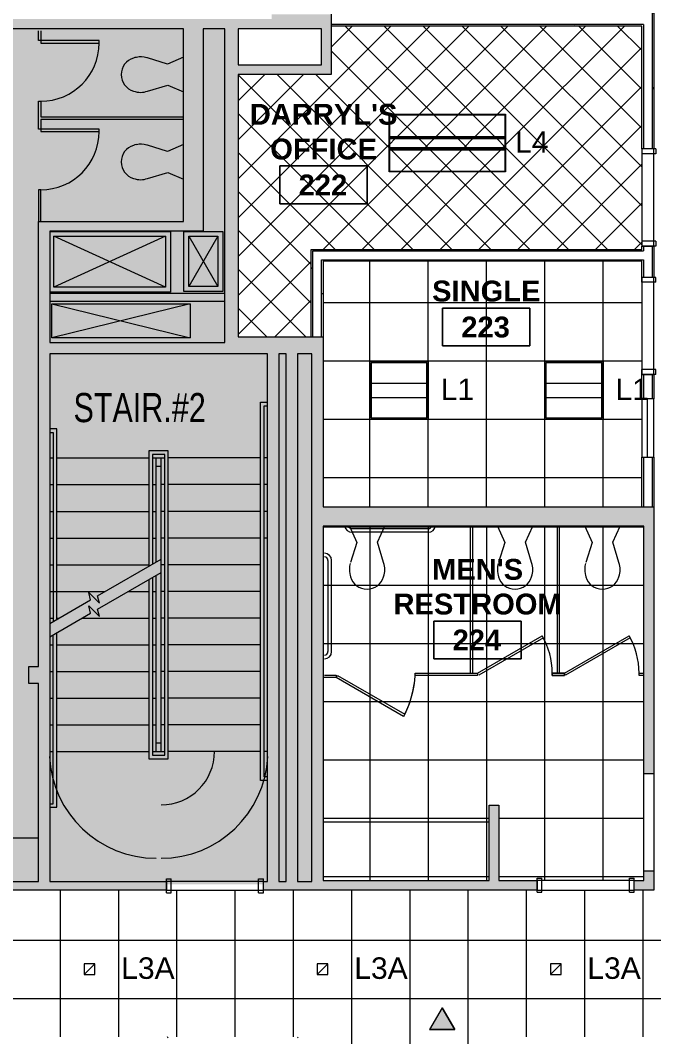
# Model space of a CAD drawing. Header units: inches. Extents: x 389 to 3083, y 11893 to 13691.
# Drawn here: x 2244.8 to 2505.7, y 12581 to 12999.6 of the extents above; entities that cross this region are included whole.
import ezdxf

# ---------------------------------------------------------------- set-up
doc = ezdxf.new("R2010")
doc.units = ezdxf.units.IN
doc.header["$MEASUREMENT"] = 0
for name, color, linetype, lineweight in [('X2$0$A-ANNO-NOTE', 131, 'Continuous', 9), ('X2$0$A-AREA-IDEN', 2, 'Continuous', 9), ('X2$0$A-CLNG-PATT', 13, 'Continuous', 13), ('X2$0$A-DETL', 90, 'Continuous', 13), ('X2$0$A-DETL-GENF', 92, 'Continuous', 9), ('X2$0$A-DOOR', 31, 'Continuous', 13), ('X2$0$A-DOOR-FRAM', 31, 'Continuous', 20), ('X2$0$A-GLAZ', 151, 'Continuous', 13), ('X2$0$A-Plmb', 7, 'Continuous', 9), ('X2$0$A-WALL', 113, 'Continuous', 13), ('X2$0$A-WALL-PATT', 111, 'Continuous', 13), ('X2$0$E-LITE-EQPM', 33, 'Continuous', 9), ('X2$0$E-LITE-EQPM-IDEN', 33, 'Continuous', 9), ('X2$0$I-WALL', 2, 'Continuous', 9), ('X2$0$Plaza America BA02$0$17', 7, 'Continuous', 9), ('X2$0$Plaza America BA02$0$51', 7, 'Continuous', 9), ('X2$0$Plaza America_Tower 1_2nd Floor -REVIT_dwg', 8, 'Continuous', 9)]:
    doc.layers.add(name, color=color, linetype=linetype, lineweight=lineweight)
doc.styles.add('X2$0$Arial', font='arial.ttf', dxfattribs={"width": 0.75, "height": 12})
doc.styles.add('X2$0$Arial_3', font='arial.ttf', dxfattribs={"height": 8.851796})
doc.styles.add('X2$0$Swis721 Lt BT_B', font='', dxfattribs={"height": 8.583975})
doc.styles.get('X2$0$Swis721 Lt BT_B').set_extended_font_data('Swis721 Lt BT', bold=True)
pattern_1 = [(0, (-24941.6016, 0), (30.72, 7.68), [1.267, -21.773, 1.267, -21.773, -122.88]), (0, (-24941.6016, 0), (30.72, 7.68), [-46.08, 1.267, -44.813, 1.267, -21.773, -53.76]), (0, (-24941.6016, 0), (30.72, 7.68), [-115.2, 1.267, -14.093, 1.267, -37.133]), (120, (-24930.0816, 3.84), (-22.0110751, 22.7643004), [1.267, -21.773, 1.267, -21.773, -122.88]), (120, (-24930.0816, 3.84), (-22.0110751, 22.7643004), [-46.08, 1.267, -44.813, 1.267, -21.773, -53.76]), (120, (-24930.0816, 3.84), (-22.0110751, 22.7643004), [-115.2, 1.267, -14.093, 1.267, -37.133]), (240, (-24926.2416, 19.2), (-8.7089249, -30.4443004), [1.267, -21.773, 1.267, -21.773, -122.88]), (240, (-24926.2416, 19.2), (-8.7089249, -30.4443004), [-46.08, 1.267, -44.813, 1.267, -21.773, -53.76]), (240, (-24926.2416, 19.2), (-8.7089249, -30.4443004), [-115.2, 1.267, -14.093, 1.267, -37.133])]

# ---------------------------------------------------------------- blocks, each defined once
blk = doc.blocks.new('X2$0$Plaza America_Tower 1_2nd Floor -REVIT_dwg_Plaza America BA02$0$TOILET-5252964-FIRST FLOOR')
at = {"layer": 'X2$0$A-Plmb', "flags": 128}
for points in [[(27253.72, 12984.46), (27247.12, 12981.53), (27238.89, 12984.1)], [(27238.89, 12970.45), (27247.27, 12972.95), (27253.72, 12970.09)]]:
    blk.add_lwpolyline(points, dxfattribs=at)
at = {"layer": 'X2$0$A-Plmb'}
for centre, major_axis, start_param, end_param in [((27235.06, 12977.27), (7.09, 0), 1.852726, 3.141606), ((27234.85, 12979.3), (5.1, 0), 1.683696, 1.923896), ((27236.11, 12975.64), (8.91, 0), 1.297521, 1.778359), ((27237.49, 12980.42), (3.94, 0), 1.208173, 1.305842), ((27235.06, 12977.27), (-7.09, 0), 6.283179, 7.572055), ((27236.02, 12978.42), (8.48, 0), 4.359369, 5.057163)]:
    blk.add_ellipse(centre, major_axis=major_axis, ratio=0.99924, start_param=start_param, end_param=end_param, dxfattribs=at)
blk = doc.blocks.new('X2$0$Plaza America_Tower 1_2nd Floor -REVIT_dwg_Plaza America BA02$0$TOILET-5252979-FIRST FLOOR')
at = {"layer": 'X2$0$A-Plmb', "flags": 128}
for points in [[(27253.72, 12948.49), (27247.12, 12945.56), (27238.89, 12948.13)], [(27238.89, 12934.48), (27247.27, 12936.98), (27253.72, 12934.12)]]:
    blk.add_lwpolyline(points, dxfattribs=at)
at = {"layer": 'X2$0$A-Plmb'}
for centre, major_axis, start_param, end_param in [((27234.85, 12943.33), (5.1, 0), 1.683696, 1.923896), ((27236.11, 12939.67), (8.91, 0), 1.297521, 1.778359), ((27237.49, 12944.45), (3.94, 0), 1.208173, 1.305842), ((27235.06, 12941.3), (7.09, 0), 1.852726, 3.141606), ((27235.06, 12941.3), (-7.09, 0), 6.283179, 7.572055), ((27236.02, 12942.45), (8.48, 0), 4.359369, 5.057163)]:
    blk.add_ellipse(centre, major_axis=major_axis, ratio=0.99924, start_param=start_param, end_param=end_param, dxfattribs=at)
blk = doc.blocks.new('X2$0$Plaza America_Tower 1_2nd Floor -REVIT_dwg-5250115-FIRST FLOOR')
at = {"layer": 'X2$0$A-Plmb'}
blk.add_line((27093.42, 12662.84), (27193.92, 12662.84), dxfattribs=at)
at = {"layer": 'X2$0$A-Plmb', "flags": 128}
for points in [[(27194.92, 12995.26), (27194.92, 12990.26), (27218.91, 12990.26), (27218.91, 12991.26), (27193.92, 12991.26), (27193.92, 12995.26)], [(27253.72, 12958.79), (27194.92, 12958.79), (27194.92, 12953.79), (27218.91, 12953.79), (27218.91, 12954.79), (27193.92, 12954.79), (27193.92, 12966.28), (27194.92, 12966.28), (27194.92, 12959.79), (27253.72, 12959.79)], [(27194.92, 12916.76), (27194.92, 12929.81), (27193.92, 12929.81), (27193.92, 12916.76)]]:
    blk.add_lwpolyline(points, dxfattribs=at)
at = {"layer": 'X2$0$A-Plmb'}
for centre in [(27194.92, 12990.26), (27194.92, 12953.79)]:
    blk.add_ellipse(centre, major_axis=(24, 0), ratio=0.99924, start_param=4.712389, end_param=6.283185, dxfattribs=at)
at = {"layer": 'X2$0$Plaza America BA02$0$17'}
for p, q in [((27198.54, 12912.65), (27248.29, 12912.65)), ((27246.29, 12889.67), (27200.3, 12910.65)), ((27255.86, 12910.65), (27267.86, 12889.94)), ((27199.42, 12882.79), (27256.41, 12868.8)), ((27198.54, 12819.34), (27199.92, 12819.34)), ((27201.42, 12819.34), (27239.41, 12819.34)), ((27239.41, 12822.34), (27239.41, 12774.74)), ((27240.91, 12819.34), (27245.91, 12819.34)), ((27242.41, 12776.47), (27242.41, 12819.34)), ((27244.41, 12698.44), (27244.41, 12819.34)), ((27285.41, 12819.34), (27247.41, 12819.34)), ((27288.29, 12819.34), (27286.91, 12819.34)), ((27244.41, 12815.84), (27242.41, 12815.84)), ((27198.54, 12808.35), (27199.92, 12808.35)), ((27201.42, 12808.35), (27239.41, 12808.35)), ((27240.91, 12808.35), (27242.41, 12808.35)), ((27245.91, 12808.35), (27244.41, 12808.35)), ((27285.41, 12808.35), (27247.41, 12808.35)), ((27288.29, 12808.35), (27286.91, 12808.35)), ((27198.54, 12797.36), (27199.92, 12797.36)), ((27201.42, 12797.36), (27239.41, 12797.36)), ((27240.91, 12797.36), (27242.41, 12797.36)), ((27245.91, 12797.36), (27244.41, 12797.36)), ((27285.41, 12797.36), (27247.41, 12797.36)), ((27288.29, 12797.36), (27286.91, 12797.36)), ((27198.54, 12786.37), (27199.92, 12786.37)), ((27201.42, 12786.37), (27239.41, 12786.37)), ((27240.91, 12786.37), (27242.41, 12786.37)), ((27245.91, 12786.37), (27244.41, 12786.37)), ((27285.41, 12786.37), (27247.41, 12786.37)), ((27288.29, 12786.37), (27286.91, 12786.37)), ((27198.54, 12775.37), (27199.92, 12775.37)), ((27201.42, 12775.37), (27239.41, 12775.37)), ((27245.91, 12775.37), (27244.41, 12775.37)), ((27285.41, 12775.37), (27247.41, 12775.37)), ((27242.41, 12698.44), (27242.41, 12771.04)), ((27198.54, 12764.38), (27221.46, 12764.38)), ((27230.87, 12764.38), (27239.41, 12764.38)), ((27240.91, 12764.38), (27242.41, 12764.38)), ((27245.91, 12764.38), (27244.41, 12764.38)), ((27285.41, 12764.38), (27247.41, 12764.38)), ((27198.54, 12753.39), (27199.92, 12753.39)), ((27201.42, 12753.39), (27202.41, 12753.39)), ((27211.82, 12753.39), (27239.41, 12753.39)), ((27240.91, 12753.39), (27242.41, 12753.39)), ((27245.91, 12753.39), (27244.41, 12753.39)), ((27285.41, 12753.39), (27247.41, 12753.39)), ((27198.54, 12742.4), (27199.92, 12742.4)), ((27201.42, 12742.4), (27239.41, 12742.4)), ((27240.91, 12742.4), (27242.41, 12742.4)), ((27245.91, 12742.4), (27244.41, 12742.4)), ((27285.41, 12742.4), (27247.41, 12742.4)), ((27198.54, 12731.41), (27199.92, 12731.41)), ((27201.42, 12731.41), (27239.41, 12731.41)), ((27240.91, 12731.41), (27242.41, 12731.41)), ((27245.91, 12731.41), (27244.41, 12731.41)), ((27285.41, 12731.41), (27247.41, 12731.41)), ((27198.54, 12720.42), (27199.92, 12720.42)), ((27201.42, 12720.42), (27239.41, 12720.42)), ((27240.91, 12720.42), (27242.41, 12720.42)), ((27245.91, 12720.42), (27244.41, 12720.42)), ((27285.41, 12720.42), (27247.41, 12720.42)), ((27198.54, 12709.43), (27199.92, 12709.43)), ((27201.42, 12709.43), (27239.41, 12709.43)), ((27240.91, 12709.43), (27242.41, 12709.43)), ((27245.91, 12709.43), (27244.41, 12709.43)), ((27285.41, 12709.43), (27247.41, 12709.43)), ((27244.41, 12701.93), (27242.41, 12701.93)), ((27198.54, 12698.44), (27199.92, 12698.44)), ((27201.42, 12698.44), (27239.41, 12698.44)), ((27240.91, 12698.44), (27245.91, 12698.44)), ((27285.41, 12698.44), (27247.41, 12698.44)), ((27288.29, 12698.44), (27286.91, 12698.44))]:
    blk.add_line(p, q, dxfattribs=at)
at = {"layer": 'X2$0$Plaza America BA02$0$17', "flags": 128}
for points in [[(27248.29, 12912.65), (27248.29, 12887.67), (27198.54, 12887.67)], [(27246.29, 12910.65), (27246.29, 12889.67), (27200.3, 12889.67), (27200.3, 12910.65), (27246.29, 12910.65), (27200.3, 12889.67)], [(27267.86, 12910.65), (27255.86, 12889.94), (27255.86, 12910.65), (27267.86, 12910.65), (27267.86, 12889.94), (27255.86, 12889.94)], [(27256.41, 12882.79), (27199.42, 12868.8), (27199.42, 12882.79), (27256.41, 12882.79), (27256.41, 12868.8), (27199.42, 12868.8)], [(27288.29, 12686.45), (27285.41, 12686.45), (27285.41, 12842.32), (27288.29, 12842.32)], [(27288.29, 12687.94), (27286.91, 12687.94), (27286.91, 12840.82), (27288.29, 12840.82)], [(27201.42, 12752.82), (27201.42, 12831.33), (27198.54, 12831.33)], [(27198.54, 12829.83), (27199.92, 12829.83), (27199.92, 12751.95)], [(27239.41, 12769.31), (27239.41, 12695.44), (27247.41, 12695.44), (27247.41, 12822.34), (27239.41, 12822.34)], [(27240.91, 12770.18), (27240.91, 12696.94), (27245.91, 12696.94), (27245.91, 12820.84), (27240.91, 12820.84), (27240.91, 12775.6)], [(27198.54, 12751.16), (27215.41, 12760.89), (27214.61, 12763.89), (27219, 12759.5), (27218.2, 12762.5), (27244.41, 12777.62)], [(27198.54, 12745.73), (27215.41, 12755.46), (27214.61, 12758.46), (27219, 12754.07), (27218.2, 12757.07), (27244.41, 12772.19)], [(27198.54, 12675.45), (27201.42, 12675.45), (27201.42, 12747.39)], [(27198.54, 12676.95), (27199.92, 12676.95), (27199.92, 12746.52)]]:
    blk.add_lwpolyline(points, dxfattribs=at)
blk.add_lwpolyline([(27253.86, 12887.95), (27253.86, 12912.65), (27269.86, 12912.65), (27269.86, 12887.95)], close=True, dxfattribs=at)
at = {"layer": 'X2$0$Plaza America BA02$0$17'}
for centre, major_axis, start_param, end_param in [((27244.41, 12698.44), (22, 0), 4.712389, 6.283185), ((27242.41, 12698.44), (44, 0), 3.188724, 4.712389), ((27244.41, 12698.44), (44, 0), 4.712389, 6.23605)]:
    blk.add_ellipse(centre, major_axis=major_axis, ratio=0.99924, start_param=start_param, end_param=end_param, dxfattribs=at)
for name in ['X2$0$Plaza America_Tower 1_2nd Floor -REVIT_dwg_Plaza America BA02$0$TOILET-5252964-FIRST FLOOR', 'X2$0$Plaza America_Tower 1_2nd Floor -REVIT_dwg_Plaza America BA02$0$TOILET-5252979-FIRST FLOOR']:
    blk.add_blockref(name, (0, 0))
at = {"layer": 'X2$0$Plaza America BA02$0$51', "insert": (27208.34, 12846.1), "char_height": 12, "width": 64.2704, "attachment_point": 1, "line_spacing_factor": 0.938532, "style": 'X2$0$Arial'}
blk.add_mtext('STAIR.#2', dxfattribs=at)
blk = doc.blocks.new('X2$0$Single Flush - OTJ_SOLIDFLUSH_ALUM-4757488-FIRST FLOOR')
at = {"layer": 'X2$0$A-DOOR-FRAM'}
for p, q in [((-20, -2.875), (-20, 2.875)), ((-20, 2.875), (-18, 2.875)), ((-18, -2.875), (-18, 2.875)), ((18.000004, -2.875), (18.000004, 2.875)), ((18.000004, 2.875), (20.000004, 2.875)), ((20.000004, -2.875), (20.000004, 2.875)), ((-20, -2.875), (-18, -2.875)), ((18.000004, -2.875), (20.000004, -2.875))]:
    blk.add_line(p, q, dxfattribs=at)
blk = doc.blocks.new('X2$0$Single Flush - OTJ_SOLIDFLUSH_ALUM-4900816-FIRST FLOOR')
at = {"layer": 'X2$0$A-DOOR-FRAM'}
for p, q in [((-20, -3.3125), (-20, 2.4375)), ((-20, 2.4375), (-18, 2.4375)), ((-18, -3.3125), (-18, 2.4375)), ((18.000004, -3.3125), (18.000004, 2.4375)), ((18.000004, 2.4375), (20.000004, 2.4375)), ((20.000004, -3.3125), (20.000004, 2.4375)), ((-20, -3.3125), (-18, -3.3125)), ((18.000004, -3.3125), (20.000004, -3.3125))]:
    blk.add_line(p, q, dxfattribs=at)
blk = doc.blocks.new('X2$0$Frameless opening with glazing - 24_ x 96_-4900874-FIRST FLOOR')
at = {"layer": 'X2$0$A-GLAZ'}
blk.add_line((-13.5, 0.0625), (10.5, 0.0625), dxfattribs=at)
blk = doc.blocks.new('X2$0$Single Flush - OTJ_SOLIDFLUSH_ALUM-4900275-FIRST FLOOR')
at = {"layer": 'X2$0$A-DOOR-FRAM'}
for p, q in [((-20, 3.3125), (-20, -2.4375)), ((-20, 3.3125), (-18, 3.3125)), ((-18, 3.3125), (-18, -2.4375)), ((18.000004, 3.3125), (18.000004, -2.4375)), ((18.000004, 3.3125), (20.000004, 3.3125)), ((20.000004, 3.3125), (20.000004, -2.4375)), ((-20, -2.4375), (-18, -2.4375)), ((18.000004, -2.4375), (20.000004, -2.4375))]:
    blk.add_line(p, q, dxfattribs=at)
blk = doc.blocks.new('X2$0$Single Flush - OTJ_SOLIDFLUSH_ALUM-5252930-FIRST FLOOR')
at = {"layer": 'X2$0$A-DOOR-FRAM'}
for p, q in [((-20, -2.875), (-20, 2.875)), ((-20, 2.875), (-18, 2.875)), ((-18, -2.875), (-18, 2.875)), ((18.000004, -2.875), (18.000004, 2.875)), ((18.000004, 2.875), (20.000004, 2.875)), ((20.000004, -2.875), (20.000004, 2.875)), ((-20, -2.875), (-18, -2.875)), ((18.000004, -2.875), (20.000004, -2.875))]:
    blk.add_line(p, q, dxfattribs=at)
blk = doc.blocks.new('X2$0$L-Ceiling Light - Linear Box - 2_x2_-4960925-FIRST FLOOR')
at = {"layer": 'X2$0$E-LITE-EQPM'}
for p, q in [((-12, -12), (-12, 12)), ((-12, 12), (12, 12)), ((-12, -12), (-12, 12)), ((-12, 12), (12, 12)), ((-11.5, -11.5), (-11.5, 11.5)), ((-11.5, 11.5), (11.5, 11.5)), ((11.5, 11.5), (-11.5, 11.5)), ((-11.5, 11.5), (-11.5, -11.5)), ((11.5, 11.5), (11.5, -11.5)), ((11.5, -11.5), (11.5, 11.5)), ((12, 12), (12, -12)), ((12, 12), (12, -12)), ((-12, 3), (12, 3)), ((-12, -3), (12, -3)), ((12, -12), (-12, -12)), ((12, -12), (-12, -12)), ((11.5, -11.5), (-11.5, -11.5)), ((-11.5, -11.5), (11.5, -11.5))]:
    blk.add_line(p, q, dxfattribs=at)
blk = doc.blocks.new('X2$0$L-Recessed-Axis-Plano - 2 X 4-4550867-FIRST FLOOR')
at = {"layer": 'X2$0$E-LITE-EQPM'}
for p, q in [((-23.91, -11.88), (-23.91, 11.87)), ((-23.91, 11.87), (23.91, 11.87)), ((23.88, 11.56), (-23.87, 11.56)), ((-23.87, 11.56), (-23.87, 2.55)), ((23.88, 2.55), (23.88, 11.56)), ((23.91, 11.87), (23.91, -11.88)), ((-23.87, 2.74), (23.88, 2.74)), ((-23.87, 2.56), (-23.87, 2.49)), ((-23.87, 2.56), (23.88, 2.56)), ((-23.87, 2.49), (-23.87, 2.05)), ((-23.87, 2.49), (23.88, 2.49)), ((-23.87, 2.05), (-23.87, 1.83)), ((-23.87, 2.05), (23.88, 2.05)), ((-23.87, 1.83), (-23.87, -1.83)), ((-23.87, 1.83), (23.88, 1.83)), ((23.88, 2.49), (23.88, 2.56)), ((23.88, 2.05), (23.88, 2.49)), ((23.88, 1.83), (23.88, 2.05)), ((23.88, -1.83), (23.88, 1.83)), ((-23.87, -1.83), (-23.87, -2.05)), ((-23.87, -1.83), (23.88, -1.83)), ((-23.87, -2.05), (-23.87, -2.49)), ((-23.87, -2.05), (23.88, -2.05)), ((-23.87, -2.49), (-23.87, -2.56)), ((23.88, -2.49), (-23.87, -2.49)), ((-23.87, -2.55), (-23.87, -11.56)), ((-23.87, -2.56), (23.88, -2.56)), ((-23.87, -2.74), (23.88, -2.74)), ((23.88, -2.05), (23.88, -1.83)), ((23.88, -2.49), (23.88, -2.05)), ((23.88, -2.56), (23.88, -2.49)), ((23.88, -11.56), (23.88, -2.55)), ((23.91, -11.88), (-23.91, -11.88)), ((-23.87, -11.56), (23.88, -11.56))]:
    blk.add_line(p, q, dxfattribs=at)
blk = doc.blocks.new('X2$0$L-Recessed Square Downlight - 4_  black trim-5264487-FIRST FLOOR')
at = {"layer": 'X2$0$E-LITE-EQPM'}
for p, q in [((-2.1875, -2.1875), (-2.1875, 2.1875)), ((-2.1875, 2.1875), (2.1875, 2.1875)), ((-2.1875, 2.1875), (2.1875, -2.1875)), ((2.1875, 2.1875), (2.1875, -2.1875)), ((2.1875, -2.1875), (-2.1875, -2.1875))]:
    blk.add_line(p, q, dxfattribs=at)
blk = doc.blocks.new('X2$0$Room Tag - Room Name and Number-3379422-FIRST FLOOR')
at = {"layer": 'X2$0$A-AREA-IDEN'}
for p, q in [((-0.1881, -0.1636), (-0.1881, -0.0018)), ((-0.1881, -0.0018), (0.1869, -0.0018)), ((0.1869, -0.0018), (-0.1881, -0.0018)), ((-0.1881, -0.0018), (-0.1881, -0.1636)), ((0.1869, -0.0018), (0.1869, -0.1636)), ((0.1869, -0.1636), (0.1869, -0.0018)), ((0.1869, -0.1636), (-0.1881, -0.1636)), ((-0.1881, -0.1636), (0.1869, -0.1636))]:
    blk.add_line(p, q, dxfattribs=at)

msp = doc.modelspace()

# ---------------------------------------------------------------- hatches: boundary and pattern name
at = {"layer": 'X2$0$A-ANNO-NOTE'}
msp.add_hatch(color=256, dxfattribs=at).paths.add_polyline_path([(2413.45, 12583.98), (2418.59, 12592.92), (2423.76, 12584)], flags=0)
at = {"layer": 'X2$0$A-CLNG-PATT'}
h = msp.add_hatch(dxfattribs=at)
h.set_pattern_fill('FP2_61', color=256, style=0, pattern_type=2)
h.set_pattern_definition([(45, (-24941.602, 0), (-8.012227, 8.012227), []), (135, (-24941.602, 0), (-8.012227, -8.012227), [])])
h.paths.add_polyline_path([(2351.31, 12869.26), (2364.7, 12869.26), (2364.7, 12905.26), (2500.84, 12905.26), (2500.84, 12997.24), (2372.87, 12997.24), (2372.87, 12977.26), (2334.62, 12977.26), (2334.62, 12869.26), (2346.69, 12869.26)], flags=0)
h.paths.add_polyline_path([(2438.6, 12937.17), (2396.81, 12937.17), (2396.84, 12960.92), (2444.62, 12960.92), (2444.59, 12937.17), (2444.13, 12937.17)], flags=0)
h.paths.add_polyline_path([(2443.58, 12937.48), (2444.59, 12937.48), (2444.59, 12946.31), (2396.84, 12946.31), (2396.84, 12937.48), (2438.6, 12937.48)], flags=0)
h.paths.add_polyline_path([(2397.82, 12947.22), (2444.59, 12947.22), (2444.59, 12950.87), (2396.84, 12950.87), (2396.84, 12947.22)], flags=0)
h.paths.add_polyline_path([(2443.71, 12951.78), (2444.59, 12951.78), (2444.59, 12960.61), (2396.84, 12960.61), (2396.84, 12951.78), (2438.6, 12951.78)], flags=0)
at = {"layer": 'X2$0$A-DETL-GENF'}
h = msp.add_hatch(color=256, dxfattribs=at)
h.paths.add_polyline_path([(2305, 12643.67), (2345, 12643.67), (2345, 12644.86), (2346.69, 12644.86), (2346.69, 12862.26), (2256.94, 12862.26), (2256.94, 12644.86), (2305, 12644.86)], flags=0)
h.paths.add_polyline_path([(2038.72, 12643.67), (2108.72, 12643.67), (2108.72, 12659.84), (2148.32, 12659.84), (2148.32, 12683.41), (2151.82, 12683.41), (2151.82, 12644.86), (2252.31, 12644.86), (2252.31, 12726.41), (2248.31, 12726.41), (2248.31, 12733.41), (2252.31, 12733.41), (2252.31, 12916.76), (2312.12, 12916.76), (2312.12, 12996.11), (2132.32, 12996.11), (2132.32, 12862.87), (2192.32, 12862.87), (2192.32, 12859.37), (2156.32, 12859.37), (2156.32, 12733.41), (2203.32, 12733.41), (2203.32, 12726.41), (2151.82, 12726.41), (2151.82, 12723.41), (2148.32, 12723.41), (2148.32, 12757.39), (2146.82, 12757.39), (2146.82, 12760.89), (2148.32, 12760.89), (2148.32, 12859.37), (2106.32, 12859.37), (2106.32, 12814.88), (2102.82, 12814.88), (2102.82, 12859.37), (2050.08, 12859.37), (2050.08, 12771.38), (2102.82, 12771.38), (2102.82, 12774.88), (2106.32, 12774.88), (2106.32, 12760.89), (2106.82, 12760.89), (2106.82, 12757.39), (2038.72, 12757.36), (2038.72, 12734.57), (2035.22, 12734.57), (2035.22, 12757.36), (2034.58, 12757.39), (2034.58, 12784.36), (2030.07, 12784.36), (2030.07, 12788.36), (2046.58, 12788.36), (2046.58, 12862.87), (2108.32, 12862.87), (2108.32, 12996.11), (1958.83, 12996.11), (1958.83, 12815.84), (1953.83, 12815.84), (1953.83, 12788.36), (1990.07, 12788.36), (1990.07, 12784.36), (1953.83, 12784.36), (1953.83, 12765.13), (1941.83, 12765.13), (1941.83, 12692.32), (2035.22, 12692.32), (2035.22, 12694.57), (2038.72, 12694.57), (2038.72, 12645.98)], flags=0)
h.paths.add_polyline_path([(2110.72, 12643.67), (2148.32, 12643.67), (2148.32, 12657.84), (2110.72, 12657.84), (2110.72, 12644.86)], flags=0)
h.paths.add_polyline_path([(2351.69, 12644.86), (2354.35, 12644.86), (2354.35, 12862.26), (2351.31, 12862.26), (2351.31, 12644.86)], flags=0)
h.paths.add_polyline_path([(2358.98, 12644.86), (2364.95, 12644.86), (2364.95, 12862.26), (2358.98, 12862.26), (2358.98, 12676.51)], flags=0)
h.paths.add_polyline_path([(1869.23, 12645.98), (1938.33, 12645.98), (1938.33, 12765.13), (1838.75, 12765.13), (1838.75, 12732.42), (1833.75, 12732.42), (1833.75, 12690.92), (1838.75, 12690.92), (1838.75, 12645.98), (1853.08, 12645.98)], flags=0)
h.paths.add_polyline_path([(1941.83, 12645.98), (2035.22, 12645.98), (2035.22, 12656.84), (1941.83, 12656.84), (1941.83, 12646.14)], flags=0)
h.paths.add_polyline_path([(2035.22, 12660.34), (2035.22, 12688.82), (1941.83, 12688.82), (1941.83, 12660.34), (2004.05, 12660.34)], flags=0)
h.paths.add_polyline_path([(2094.83, 12762.39), (2094.83, 12766.38), (2050.08, 12766.38), (2050.08, 12762.39), (2090.96, 12762.39)], flags=0)
h.paths.add_polyline_path([(1156.86, 12767.11), (1169.11, 12767.11), (1169.11, 12996.11), (1153.75, 12996.11), (1153.75, 12767.11)], flags=0)
h.paths.add_polyline_path([(1260.35, 12767.11), (1263.73, 12767.11), (1263.73, 12996.11), (1217.82, 12996.11), (1217.82, 12999.11), (1177.82, 12999.11), (1177.82, 12996.11), (1173.73, 12996.11), (1173.75, 12767.11), (1260.06, 12767.11)], flags=0)
h.paths.add_polyline_path([(1395.67, 12767.11), (1498.22, 12767.11), (1498.22, 12789.09), (1560.47, 12789.09), (1560.47, 12843.66), (1521.09, 12843.66), (1521.09, 12913.61), (1560.47, 12913.61), (1560.47, 12971.12), (1497.72, 12971.12), (1497.72, 12990.11), (1432.7, 12990.11), (1432.7, 12915.83), (1371.25, 12915.83), (1371.25, 12767.11), (1394.42, 12767.11)], flags=0)
h.paths.add_polyline_path([(1301.73, 12767.11), (1367.25, 12767.11), (1367.25, 12813.56), (1291.54, 12813.56), (1291.54, 12767.11), (1299.98, 12767.11)], flags=0)
h.paths.add_polyline_path([(1520.2, 12767.11), (1560.47, 12767.11), (1560.47, 12785.09), (1502.22, 12785.09), (1502.22, 12767.11)], flags=0)
h.paths.add_polyline_path([(1288.04, 12767.11), (1288.04, 12813.56), (1268.35, 12813.56), (1268.35, 12767.11)], flags=0)
h.paths.add_polyline_path([(1838.75, 12775.13), (1939.83, 12775.13), (1939.83, 12878.23), (1838.75, 12878.23), (1838.75, 12849.04), (1833.75, 12849.04), (1833.75, 12807.54), (1838.75, 12807.54), (1838.75, 12794.48)], flags=0)
h.paths.add_polyline_path([(1671.14, 12776.11), (1671.75, 12776.11), (1671.75, 12808.86), (1677.75, 12808.86), (1677.75, 12850.36), (1671.75, 12850.36), (1671.75, 12878.07), (1582.22, 12878.07), (1582.22, 12776.11), (1670.51, 12776.11)], flags=0)
h.paths.add_polyline_path([(1578.72, 12776.11), (1578.72, 12990.11), (1570.47, 12990.11), (1570.47, 12776.11)], flags=0)
h.paths.add_polyline_path([(1270.14, 12817.56), (1367.25, 12817.56), (1367.25, 12937.11), (1371.25, 12937.11), (1371.25, 12921.83), (1426.7, 12921.83), (1426.7, 12990.11), (1408.22, 12990.11), (1408.22, 12980.62), (1371.25, 12980.62), (1371.25, 12977.11), (1367.25, 12977.11), (1367.25, 12996.11), (1350.25, 12996.11), (1350.25, 12999.11), (1310.25, 12999.11), (1310.25, 12996.11), (1268.35, 12996.11), (1268.35, 12817.56)], flags=0)
h.paths.add_polyline_path([(1560.47, 12847.66), (1560.47, 12909.61), (1525.09, 12909.61), (1525.09, 12847.66), (1552.77, 12847.66)], flags=0)
h.paths.add_polyline_path([(2125.32, 12862.87), (2125.32, 12996.11), (2115.32, 12996.11), (2115.32, 12862.87)], flags=0)
h.paths.add_polyline_path([(2256.94, 12866.89), (2329.12, 12866.89), (2329.12, 12996.11), (2320.12, 12996.11), (2320.12, 12912.76), (2256.94, 12912.76), (2256.94, 12885.78)], flags=0)
h.paths.add_polyline_path([(1582.22, 12882.07), (1671.75, 12882.07), (1671.75, 12911.36), (1677.75, 12911.36), (1677.75, 12952.86), (1671.75, 12952.86), (1671.75, 12984.11), (1673.75, 12984.11), (1673.75, 12990.11), (1582.22, 12990.11), (1582.22, 12909.73)], flags=0)
h.paths.add_polyline_path([(1840.22, 12882.23), (1939.83, 12882.23), (1939.83, 12986.11), (1838.75, 12986.11), (1838.75, 12957.77), (1833.75, 12957.77), (1833.75, 12916.27), (1838.75, 12916.27), (1838.75, 12882.23)], flags=0)
h.paths.add_polyline_path([(1501.72, 12975.12), (1560.47, 12975.12), (1560.47, 12990.11), (1501.72, 12990.11)], flags=0)
h.paths.add_polyline_path([(1371.25, 12985.62), (1392.72, 12985.62), (1392.72, 12988.61), (1371.25, 12988.61)], flags=0)
h.paths.add_polyline_path([(1392.72, 12993.61), (1392.72, 12999.11), (1371.25, 12999.11), (1371.25, 12993.61), (1375.42, 12993.61)], flags=0)
at = {"layer": 'X2$0$A-WALL-PATT'}
h = msp.add_hatch(dxfattribs=at)
h.set_pattern_fill('FP2_1', color=256, style=0, pattern_type=2)
h.set_pattern_definition(pattern_1)
h.paths.add_polyline_path([(2500.84, 12799.26), (2501.47, 12799.26), (2501.47, 12819.74), (2500.84, 12819.74)], flags=0)
h.paths.add_polyline_path([(2500.84, 12843.74), (2501.47, 12843.74), (2501.47, 12853.74), (2500.84, 12853.74), (2500.84, 12853.47)], flags=0)
h.paths.add_polyline_path([(2500.84, 12893.74), (2501.47, 12893.74), (2501.47, 12901.01), (2500.84, 12901.01), (2500.84, 12900.39)], flags=0)
h.paths.add_polyline_path([(2500.84, 12904.64), (2501.47, 12904.64), (2501.47, 12906.62), (2500.84, 12906.62), (2500.84, 12905.26)], flags=0)
h.paths.add_polyline_path([(2501.47, 12946.62), (2501.47, 12997.86), (2500.84, 12997.86), (2500.84, 12946.62)], flags=0)
h.paths.add_polyline_path([(2501.47, 13001.49), (2501.47, 13069.61), (2500.84, 13069.61), (2500.84, 13001.49), (2501.21, 13001.49)], flags=0)
h.paths.add_polyline_path([(2501.47, 13093.61), (2501.47, 13103.61), (2500.84, 13103.61), (2500.84, 13093.61)], flags=0)
h.paths.add_polyline_path([(2500.84, 13143.61), (2501.47, 13143.61), (2501.47, 13148.23), (2500.84, 13148.23), (2500.84, 13146.81)], flags=0)
h.paths.add_polyline_path([(2501.47, 13151.86), (2501.47, 13156.48), (2500.84, 13156.48), (2500.84, 13151.86)], flags=0)
h = msp.add_hatch(dxfattribs=at)
h.set_pattern_fill('FP2_1', color=256, style=0, pattern_type=2)
h.set_pattern_definition(pattern_1)
h.paths.add_polyline_path([(2505.09, 12799.26), (2505.72, 12799.26), (2505.72, 12819.74), (2505.09, 12819.74)], flags=0)
h.paths.add_polyline_path([(2505.72, 12843.74), (2505.72, 12853.74), (2505.09, 12853.74), (2505.09, 12843.74)], flags=0)
h.paths.add_polyline_path([(2505.09, 12893.74), (2505.72, 12893.74), (2505.72, 12906.62), (2505.09, 12906.62), (2505.09, 12900.39)], flags=0)
h.paths.add_polyline_path([(2505.72, 12946.62), (2505.72, 13069.61), (2505.09, 13069.61), (2505.09, 12946.62)], flags=0)
h.paths.add_polyline_path([(2505.72, 13093.61), (2505.72, 13103.61), (2505.09, 13103.61), (2505.09, 13093.61)], flags=0)
h.paths.add_polyline_path([(2505.72, 13143.61), (2505.72, 13156.48), (2505.09, 13156.48), (2505.09, 13143.61)], flags=0)
for points in [[(2132.32, 12996.11), (2348.39, 12996.11), (2348.39, 13000.11), (2131.12, 13000.11), (2131.12, 12996.11)], [(2364.7, 12996.11), (2368.87, 12996.11), (2368.87, 13002.11), (2348.39, 13002.11), (2348.39, 12996.11), (2356.11, 12996.11)], [(2368.87, 12981.26), (2372.87, 12981.26), (2372.87, 13002.11), (2368.87, 13002.11), (2368.87, 12996.11)], [(2320.12, 12912.76), (2320.12, 12996.11), (2312.12, 12996.11), (2312.12, 12912.76)], [(2332.07, 12866.89), (2332.12, 12866.89), (2332.12, 12869.26), (2334.62, 12869.26), (2334.62, 12996.11), (2329.12, 12996.11), (2329.12, 12866.89)], [(2351.24, 12977.26), (2372.87, 12977.26), (2372.87, 12981.26), (2334.62, 12981.26), (2334.62, 12977.26), (2348.39, 12977.26)], [(2256.94, 12912.76), (2312.12, 12912.76), (2312.12, 12916.76), (2252.31, 12916.76), (2252.31, 12912.76)], [(2256.94, 12644.86), (2256.94, 12912.76), (2252.31, 12912.76), (2252.31, 12644.86)], [(2334.62, 12862.26), (2369.57, 12862.26), (2369.57, 12869.26), (2332.12, 12869.26), (2332.12, 12862.26)], [(2329.12, 12862.26), (2332.12, 12862.26), (2332.12, 12866.89), (2256.94, 12866.89), (2256.94, 12862.26), (2264.78, 12862.26)], [(2351.31, 12644.86), (2351.31, 12862.26), (2346.69, 12862.26), (2346.69, 12644.86)], [(2358.98, 12644.86), (2358.98, 12862.26), (2354.35, 12862.26), (2354.35, 12644.86)], [(2369.57, 12799.26), (2369.57, 12862.26), (2364.95, 12862.26), (2364.95, 12799.26)], [(2369.57, 12641.36), (2369.57, 12799.26), (2364.95, 12799.26), (2364.95, 12641.36)], [(2505.72, 12791.26), (2505.72, 12799.26), (2369.57, 12799.26), (2369.57, 12791.26), (2501.72, 12791.26)], [(2252.31, 12726.41), (2252.31, 12733.41), (2248.31, 12733.41), (2248.31, 12726.41)], [(2441.91, 12645.36), (2441.91, 12676.38), (2437.91, 12676.38), (2437.91, 12645.36), (2438.6, 12645.36)]]:
    msp.add_hatch(color=256, dxfattribs=at).paths.add_polyline_path(points, flags=0)
h = msp.add_hatch(dxfattribs=at)
h.set_pattern_fill('FP2_1', color=256, style=0, pattern_type=2)
h.set_pattern_definition(pattern_1)
h.paths.add_polyline_path([(2438.6, 12997.24), (2500.84, 12997.24), (2500.84, 12997.86), (2372.87, 12997.86), (2372.87, 12997.24)], flags=0)
h = msp.add_hatch(dxfattribs=at)
h.set_pattern_fill('FP2_1', color=256, style=0, pattern_type=2)
h.set_pattern_definition(pattern_1)
h.paths.add_polyline_path([(2364.96, 12904.64), (2500.84, 12904.64), (2500.84, 12905.26), (2364.7, 12905.26), (2364.7, 12904.64), (2364.83, 12904.64)], flags=0)
h = msp.add_hatch(dxfattribs=at)
h.set_pattern_fill('FP2_1', color=256, style=0, pattern_type=2)
h.set_pattern_definition(pattern_1)
h.paths.add_polyline_path([(2364.7, 12869.26), (2365.32, 12869.26), (2365.32, 12904.64), (2364.7, 12904.63), (2364.7, 12900.39)], flags=0)
h = msp.add_hatch(dxfattribs=at)
h.set_pattern_fill('FP2_1', color=256, style=0, pattern_type=2)
h.set_pattern_definition(pattern_1)
h.paths.add_polyline_path([(2369.57, 12900.39), (2500.84, 12900.39), (2500.84, 12901.01), (2368.95, 12901.01), (2368.95, 12900.39)], flags=0)
h = msp.add_hatch(dxfattribs=at)
h.set_pattern_fill('FP2_1', color=256, style=0, pattern_type=2)
h.set_pattern_definition(pattern_1)
h.paths.add_polyline_path([(2369.57, 12869.26), (2369.57, 12900.39), (2368.95, 12900.38), (2368.95, 12869.26)], flags=0)
h = msp.add_hatch(color=256, dxfattribs=at)
h.paths.add_polyline_path([(2505.72, 12641.36), (2505.72, 12649.26), (2501.72, 12649.26), (2501.72, 12641.36)], flags=0)
h.paths.add_polyline_path([(2501.72, 12689.26), (2505.72, 12689.26), (2505.72, 12791.26), (2501.72, 12791.26)], flags=0)
h = msp.add_hatch(color=256, dxfattribs=at)
h.paths.add_polyline_path([(2358.98, 12641.36), (2364.95, 12641.36), (2364.95, 12644.86), (2345, 12644.86), (2345, 12641.36), (2354.35, 12641.36)], flags=0)
h.paths.add_polyline_path([(2148.32, 12641.36), (2305, 12641.36), (2305, 12644.86), (2148.32, 12644.86), (2148.32, 12643.36)], flags=0)
h = msp.add_hatch(color=256, dxfattribs=at)
h.paths.add_polyline_path([(2443.26, 12641.36), (2457.72, 12641.36), (2457.72, 12645.36), (2369.57, 12645.36), (2369.57, 12641.36), (2438.6, 12641.36)], flags=0)
h.paths.add_polyline_path([(2501.72, 12641.36), (2501.72, 12645.36), (2497.72, 12645.36), (2497.72, 12641.36)], flags=0)
h = msp.add_hatch(dxfattribs=at)
h.set_pattern_fill('FP2_1', color=256, style=0, pattern_type=2)
h.set_pattern_definition(pattern_1)
h.paths.add_polyline_path([(2354.38, 12580.36), (2358.63, 12580.36), (2358.62, 12580.98), (2052.43, 12580.98), (2052.43, 12580.36), (2351.69, 12580.36)], flags=0)
h = msp.add_hatch(dxfattribs=at)
h.set_pattern_fill('FP2_1', color=256, style=0, pattern_type=2)
h.set_pattern_definition(pattern_1)
h.paths.add_polyline_path([(2358.63, 12136.26), (2359.26, 12136.26), (2359.26, 12544.42), (2358.63, 12544.42), (2358.63, 12204.61)], flags=0)
h.paths.add_polyline_path([(2358.8, 12548.04), (2359.26, 12548.04), (2359.26, 12580.98), (2358.63, 12580.98), (2358.63, 12548.04)], flags=0)
h = msp.add_hatch(dxfattribs=at)
h.set_pattern_fill('FP2_1', color=256, style=0, pattern_type=2)
h.set_pattern_definition(pattern_1)
h.paths.add_polyline_path([(2671.75, 12580.36), (2671.75, 12580.98), (2573.02, 12580.98), (2573.02, 12580.36), (2655.88, 12580.36)], flags=0)
h.paths.add_polyline_path([(2569.39, 12580.36), (2569.39, 12580.98), (2443.26, 12580.98), (2443.26, 12580.36), (2568.77, 12580.36)], flags=0)

# ---------------------------------------------------------------- linework, layer by layer
at = {"layer": 'X2$0$A-ANNO-NOTE'}
for p, q in [((2418.59, 12592.92), (2413.45, 12583.98)), ((2418.59, 12592.92), (2413.45, 12583.98)), ((2423.76, 12584), (2418.59, 12592.92)), ((2418.59, 12592.92), (2423.76, 12584)), ((2413.45, 12583.98), (2423.76, 12584)), ((2423.76, 12584), (2413.45, 12583.98))]:
    msp.add_line(p, q, dxfattribs=at)
at = {"layer": 'X2$0$A-CLNG-PATT'}
for p, q in [((2388.85, 12799.26), (2388.85, 12900.39)), ((2412.85, 12799.26), (2412.85, 12900.39)), ((2436.85, 12799.26), (2436.85, 12900.39)), ((2460.85, 12799.26), (2460.85, 12900.39)), ((2484.85, 12799.26), (2484.85, 12900.39)), ((2500.84, 12883.19), (2369.57, 12883.19)), ((2500.84, 12859.19), (2369.57, 12859.19)), ((2500.84, 12835.19), (2369.57, 12835.19)), ((2500.84, 12811.19), (2369.57, 12811.19)), ((2369.57, 12790.99), (2501.72, 12790.99)), ((2388.94, 12645.36), (2388.94, 12791.26)), ((2412.94, 12645.36), (2412.94, 12791.26)), ((2436.94, 12645.36), (2436.94, 12791.26)), ((2460.94, 12645.36), (2460.94, 12791.26)), ((2484.94, 12645.36), (2484.94, 12791.26)), ((2369.57, 12766.99), (2501.72, 12766.99)), ((2369.57, 12742.99), (2501.72, 12742.99)), ((2369.57, 12718.99), (2501.72, 12718.99)), ((2369.57, 12694.99), (2501.72, 12694.99)), ((2369.57, 12670.99), (2437.91, 12670.99)), ((2441.91, 12670.99), (2501.72, 12670.99)), ((2369.57, 12646.99), (2437.91, 12646.99)), ((2441.91, 12646.99), (2501.72, 12646.99)), ((2261.36, 12580.98), (2261.36, 12641.36)), ((2285.36, 12580.98), (2285.36, 12641.36)), ((2309.36, 12580.98), (2309.36, 12641.36)), ((2333.36, 12580.98), (2333.36, 12641.36)), ((2357.36, 12580.98), (2357.36, 12641.36)), ((2381.36, 12548.67), (2381.36, 12641.36)), ((2405.36, 12548.67), (2405.36, 12641.36)), ((2429.36, 12548.67), (2429.36, 12641.36)), ((2453.36, 12580.98), (2453.36, 12641.36)), ((2477.36, 12580.98), (2477.36, 12641.36)), ((2501.36, 12580.98), (2501.36, 12641.36)), ((1826.08, 12620.73), (2568.77, 12620.73)), ((1829.64, 12596.73), (2568.77, 12596.73))]:
    msp.add_line(p, q, dxfattribs=at)
at = {"layer": 'X2$0$A-DETL'}
for p, q in [((2304.69, 12889.67), (2258.7, 12910.65)), ((2304.69, 12910.65), (2258.7, 12889.67)), ((2258.7, 12910.65), (2304.69, 12910.65)), ((2258.7, 12889.67), (2258.7, 12910.65)), ((2304.69, 12910.65), (2304.69, 12889.67)), ((2306.69, 12912.65), (2306.69, 12887.67)), ((2312.26, 12912.65), (2328.26, 12912.65)), ((2312.26, 12887.95), (2312.26, 12912.65)), ((2314.26, 12910.65), (2326.26, 12889.94)), ((2326.26, 12910.65), (2314.26, 12889.94)), ((2328.26, 12912.65), (2328.26, 12887.95)), ((2304.69, 12889.67), (2258.7, 12889.67)), ((2306.69, 12887.67), (2256.94, 12887.67)), ((2256.94, 12887.28), (2328.69, 12887.28)), ((2328.26, 12887.95), (2312.26, 12887.95)), ((2328.69, 12883.79), (2256.94, 12883.79)), ((2257.81, 12882.79), (2314.81, 12868.8)), ((2314.81, 12882.79), (2257.81, 12868.8)), ((2380.38, 12791.26), (2383.4, 12784.47)), ((2380.38, 12791.26), (2383.4, 12784.47)), ((2381.41, 12790.26), (2412.91, 12790.26)), ((2391.97, 12784.62), (2394.92, 12791.26)), ((2430.2, 12791.26), (2430.2, 12730.76)), ((2431.2, 12730.76), (2431.2, 12791.26)), ((2441.33, 12791.26), (2444.35, 12784.47)), ((2441.33, 12791.26), (2444.35, 12784.47)), ((2452.92, 12784.62), (2455.88, 12791.26)), ((2465.95, 12791.26), (2465.95, 12730.76)), ((2466.95, 12730.76), (2466.95, 12791.26)), ((2477.3, 12791.26), (2480.32, 12784.47)), ((2488.9, 12784.62), (2491.85, 12791.26)), ((2412.91, 12788.76), (2381.41, 12788.76)), ((2383.4, 12784.47), (2380.82, 12776.23)), ((2394.47, 12776.23), (2391.97, 12784.62)), ((2444.35, 12784.47), (2441.78, 12776.23)), ((2455.43, 12776.23), (2452.92, 12784.62)), ((2480.32, 12784.47), (2477.75, 12776.23)), ((2491.4, 12776.23), (2488.9, 12784.62)), ((2371.57, 12777.12), (2371.57, 12739.62)), ((2373.07, 12739.62), (2373.07, 12777.12)), ((2433.2, 12730.76), (2459.83, 12746.14)), ((2460.33, 12745.27), (2433.7, 12729.9)), ((2468.95, 12730.76), (2495.58, 12746.14)), ((2496.08, 12745.27), (2469.45, 12729.9)), ((2407.48, 12730.76), (2433.2, 12730.76)), ((2407.48, 12729.76), (2407.48, 12730.76)), ((2430.2, 12730.76), (2431.2, 12730.76)), ((2433.2, 12730.76), (2433.2, 12729.76)), ((2463.95, 12730.76), (2468.95, 12730.76)), ((2463.95, 12729.76), (2463.95, 12730.76)), ((2468.95, 12730.76), (2463.95, 12730.76)), ((2463.95, 12730.76), (2463.95, 12729.76)), ((2465.95, 12730.76), (2466.95, 12730.76)), ((2468.95, 12730.76), (2468.95, 12729.76)), ((2469.45, 12729.9), (2468.95, 12730.76)), ((2468.95, 12729.76), (2468.95, 12730.76)), ((2499.7, 12730.76), (2501.72, 12730.76)), ((2499.7, 12729.76), (2499.7, 12730.76)), ((2374.98, 12728.9), (2369.98, 12728.9)), ((2374.98, 12728.9), (2369.98, 12728.9)), ((2374.98, 12728.9), (2369.98, 12728.9)), ((2374.98, 12728.9), (2369.98, 12728.9)), ((2370.07, 12729.9), (2374.98, 12729.9)), ((2370.07, 12729.9), (2374.98, 12729.9)), ((2370.07, 12729.9), (2374.98, 12729.9)), ((2370.07, 12729.9), (2374.98, 12729.9)), ((2374.98, 12729.9), (2374.98, 12728.9)), ((2374.98, 12729.9), (2374.98, 12728.9)), ((2374.98, 12729.9), (2374.98, 12728.9)), ((2374.98, 12729.9), (2374.98, 12728.9)), ((2374.98, 12728.9), (2375.48, 12729.76)), ((2402.74, 12712.87), (2374.98, 12728.9)), ((2375.48, 12729.76), (2403.2, 12713.76)), ((2433.2, 12729.76), (2407.48, 12729.76)), ((2468.95, 12729.76), (2463.95, 12729.76)), ((2463.95, 12729.76), (2468.95, 12729.76)), ((2501.72, 12729.76), (2499.7, 12729.76)), ((2437.91, 12669.38), (2369.57, 12669.38)), ((2151.82, 12662.84), (2252.31, 12662.84)), ((2151.82, 12662.84), (2252.31, 12662.84))]:
    msp.add_line(p, q, dxfattribs=at)
for centre, radius, start, end in [((2381.41, 12791.76), 3, 189.7992, 270), ((2381.41, 12791.76), 1.5, 200, 270), ((2412.91, 12791.76), 3, 270, 350.2008), ((2412.91, 12791.76), 1.5, 270, 340), ((2370.07, 12777.12), 3, 0, 90), ((2370.07, 12777.12), 1.5, 0, 90), ((2433.2, 12730.76), 30.75, 0, 30), ((2468.95, 12730.76), 30.75, 0, 30), ((2370.07, 12739.62), 1.5, 270, 0), ((2370.07, 12739.62), 3, 270, 0), ((2365.91, 12732.33), 41.66, 332.1557, 356.4677), ((2365.91, 12732.33), 41.66, 333.5327, 356.4677)]:
    msp.add_arc(centre, radius, start, end, dxfattribs=at)
for centre, major_axis, start_param, end_param in [((2389.28, 12773.46), (0, 8.91), 1.297521, 1.778359), ((2386.5, 12773.37), (0, 8.48), 4.359369, 5.057168), ((2450.23, 12773.46), (0, 8.91), 1.297521, 1.778359), ((2447.46, 12773.37), (0, 8.48), 4.359369, 5.057168), ((2486.21, 12773.46), (0, 8.91), 1.297521, 1.778359), ((2483.43, 12773.37), (0, 8.48), 4.359369, 5.057168), ((2385.63, 12772.2), (0, 5.1), 1.683696, 1.923896), ((2387.65, 12772.41), (0, 7.09), 1.852726, 3.141606), ((2387.65, 12772.41), (0, 7.09), 3.141586, 4.430463), ((2446.58, 12772.2), (0, 5.1), 1.683696, 1.923896), ((2448.6, 12772.41), (0, 7.09), 1.852726, 3.141606), ((2448.6, 12772.41), (0, 7.09), 3.141586, 4.430463), ((2482.55, 12772.2), (0, 5.1), 1.683696, 1.923896), ((2484.58, 12772.41), (0, 7.09), 1.852726, 3.141606), ((2484.58, 12772.41), (0, 7.09), 3.141586, 4.430463)]:
    msp.add_ellipse(centre, major_axis=major_axis, ratio=0.99924, start_param=start_param, end_param=end_param, dxfattribs=at)
at = {"layer": 'X2$0$A-WALL'}
for p, q in [((2505.09, 13069.61), (2505.09, 12946.62)), ((2372.87, 13002.11), (2372.87, 12977.26)), ((2312.12, 12996.11), (2132.32, 12996.11)), ((2312.12, 12916.76), (2312.12, 12996.11)), ((2320.12, 12996.11), (2320.12, 12912.76)), ((2329.12, 12996.11), (2320.12, 12996.11)), ((2348.39, 12996.11), (2334.62, 12996.11)), ((2368.87, 12996.11), (2348.39, 12996.11)), ((2368.87, 12981.26), (2368.87, 12996.11)), ((2501.47, 12997.86), (2372.87, 12997.86)), ((2501.47, 12997.86), (2501.47, 12946.62)), ((2334.62, 12981.26), (2368.87, 12981.26)), ((2372.87, 12977.26), (2334.62, 12977.26)), ((2252.31, 12733.41), (2252.31, 12916.76)), ((2252.31, 12916.76), (2312.12, 12916.76)), ((2256.94, 12912.76), (2256.94, 12866.89)), ((2320.12, 12912.76), (2256.94, 12912.76)), ((2501.47, 12906.62), (2501.47, 12904.64)), ((2505.09, 12906.62), (2505.09, 12893.74)), ((2365.32, 12904.64), (2501.47, 12904.64)), ((2365.32, 12869.26), (2365.32, 12904.64)), ((2368.95, 12901.01), (2501.47, 12901.01)), ((2368.95, 12869.26), (2368.95, 12901.01)), ((2501.47, 12901.01), (2501.47, 12893.74)), ((2334.62, 12869.26), (2369.57, 12869.26)), ((2369.57, 12869.26), (2369.57, 12799.26)), ((2256.94, 12866.89), (2329.12, 12866.89)), ((2256.94, 12862.26), (2256.94, 12644.86)), ((2346.69, 12862.26), (2256.94, 12862.26)), ((2346.69, 12644.86), (2346.69, 12862.26)), ((2351.31, 12862.26), (2351.31, 12644.86)), ((2354.35, 12862.26), (2351.31, 12862.26)), ((2354.35, 12644.86), (2354.35, 12862.26)), ((2358.98, 12862.26), (2358.98, 12644.86)), ((2364.95, 12862.26), (2358.98, 12862.26)), ((2364.95, 12644.86), (2364.95, 12862.26)), ((2501.47, 12853.74), (2501.47, 12843.74)), ((2505.09, 12853.74), (2505.09, 12843.74)), ((2501.47, 12819.74), (2501.47, 12799.26)), ((2505.09, 12819.74), (2505.09, 12799.26)), ((2369.57, 12799.26), (2505.72, 12799.26)), ((2505.72, 12799.26), (2505.72, 12689.26)), ((2369.57, 12791.26), (2369.57, 12645.36)), ((2501.72, 12791.26), (2369.57, 12791.26)), ((2501.72, 12689.26), (2501.72, 12791.26)), ((2248.31, 12726.41), (2248.31, 12733.41)), ((2248.31, 12733.41), (2252.31, 12733.41)), ((2252.31, 12726.41), (2248.31, 12726.41)), ((2252.31, 12644.86), (2252.31, 12726.41)), ((2505.72, 12689.26), (2501.72, 12689.26)), ((2501.72, 12649.26), (2501.72, 12689.26)), ((2505.72, 12689.26), (2505.72, 12649.26)), ((2437.91, 12645.36), (2437.91, 12676.38)), ((2437.91, 12676.38), (2441.91, 12676.38)), ((2441.91, 12676.38), (2441.91, 12645.36)), ((2501.72, 12645.36), (2501.72, 12649.26)), ((2501.72, 12649.26), (2505.72, 12649.26)), ((2505.72, 12649.26), (2505.72, 12641.36)), ((2369.57, 12645.36), (2437.91, 12645.36)), ((2441.91, 12645.36), (2457.72, 12645.36)), ((2457.72, 12645.36), (2457.72, 12641.36)), ((2497.72, 12645.36), (2457.72, 12645.36)), ((2497.72, 12645.36), (2501.72, 12645.36)), ((2497.72, 12641.36), (2497.72, 12645.36)), ((2457.72, 12641.36), (2364.95, 12641.36)), ((2457.72, 12641.36), (2497.72, 12641.36)), ((2505.72, 12641.36), (2497.72, 12641.36))]:
    msp.add_line(p, q, dxfattribs=at)
at = {"layer": 'X2$0$I-WALL'}
for p, q in [((2505.72, 13069.61), (2505.72, 12946.62)), ((2329.12, 12866.89), (2329.12, 12996.11)), ((2334.62, 12996.11), (2334.62, 12981.26)), ((2500.84, 12997.24), (2372.87, 12997.24)), ((2500.84, 12946.62), (2500.84, 12997.24)), ((2334.62, 12977.26), (2334.62, 12869.26)), ((2505.72, 12946.62), (2500.84, 12946.62)), ((2500.84, 12946.62), (2500.84, 12906.62)), ((2505.72, 12906.62), (2505.72, 12946.62)), ((2500.84, 12905.26), (2500.84, 12906.62)), ((2500.84, 12906.62), (2505.72, 12906.62)), ((2505.72, 12906.62), (2505.72, 12893.74)), ((2364.7, 12905.26), (2500.84, 12905.26)), ((2364.7, 12869.26), (2364.7, 12905.26)), ((2500.84, 12900.39), (2369.57, 12900.39)), ((2369.57, 12900.39), (2369.57, 12869.26)), ((2500.84, 12893.74), (2500.84, 12900.39)), ((2505.72, 12893.74), (2500.84, 12893.74)), ((2500.84, 12893.74), (2500.84, 12853.74)), ((2505.72, 12853.74), (2505.72, 12893.74)), ((2500.84, 12843.74), (2500.84, 12853.74)), ((2500.84, 12853.74), (2505.72, 12853.74)), ((2505.72, 12853.74), (2505.72, 12843.74)), ((2505.72, 12843.74), (2500.84, 12843.74)), ((2500.84, 12843.74), (2500.84, 12819.74)), ((2505.72, 12819.74), (2505.72, 12843.74)), ((2500.84, 12799.26), (2500.84, 12819.74)), ((2500.84, 12819.74), (2505.72, 12819.74)), ((2505.72, 12819.74), (2505.72, 12799.26)), ((2151.82, 12644.86), (2252.31, 12644.86)), ((2256.94, 12644.86), (2305, 12644.86)), ((2305, 12644.86), (2305, 12641.36)), ((2345, 12644.86), (2305, 12644.86)), ((2345, 12641.36), (2345, 12644.86)), ((2345, 12644.86), (2346.69, 12644.86)), ((2351.31, 12644.86), (2354.35, 12644.86)), ((2358.98, 12644.86), (2364.95, 12644.86)), ((2305, 12641.36), (2108.72, 12641.36)), ((2305, 12641.36), (2345, 12641.36)), ((2364.95, 12641.36), (2345, 12641.36))]:
    msp.add_line(p, q, dxfattribs=at)

# ---------------------------------------------------------------- block references
at = {"layer": 'X2$0$A-AREA-IDEN', "xscale": 95.99999999999994, "yscale": 95.99999999999994, "zscale": 95.99999999999994}
for p in [(2369.76, 12939.78), (2436.76, 12881.27), (2433.18, 12752.33)]:
    msp.add_blockref('X2$0$Room Tag - Room Name and Number-3379422-FIRST FLOOR', p, dxfattribs=at)
at = {"layer": 'X2$0$A-DOOR'}
for name, p, rotation in [('X2$0$Single Flush - OTJ_SOLIDFLUSH_ALUM-4900275-FIRST FLOOR', (2503.28, 12926.62), 269.9999999999999), ('X2$0$Single Flush - OTJ_SOLIDFLUSH_ALUM-4900816-FIRST FLOOR', (2503.28, 12873.74), 89.99999999999993)]:
    msp.add_blockref(name, p, dxfattribs=dict(at, rotation=rotation))
for name, p in [('X2$0$Single Flush - OTJ_SOLIDFLUSH_ALUM-4757488-FIRST FLOOR', (2325, 12643.11)), ('X2$0$Single Flush - OTJ_SOLIDFLUSH_ALUM-5252930-FIRST FLOOR', (2477.72, 12643.36))]:
    msp.add_blockref(name, p, dxfattribs=at)
at = {"layer": 'X2$0$A-GLAZ', "rotation": 89.99999999999993}
msp.add_blockref('X2$0$Frameless opening with glazing - 24_ x 96_-4900874-FIRST FLOOR', (2503.28, 12833.24), dxfattribs=at)
at = {"layer": 'X2$0$E-LITE-EQPM'}
for name, p in [('X2$0$L-Recessed-Axis-Plano - 2 X 4-4550867-FIRST FLOOR', (2420.72, 12949.04)), ('X2$0$L-Ceiling Light - Linear Box - 2_x2_-4960925-FIRST FLOOR', (2400.85, 12847.19)), ('X2$0$L-Ceiling Light - Linear Box - 2_x2_-4960925-FIRST FLOOR', (2472.85, 12847.19))]:
    msp.add_blockref(name, p, dxfattribs=at)
at = {"layer": 'X2$0$E-LITE-EQPM', "extrusion": (0, 0, -1), "rotation": 180}
for p in [(-2273.36, 12608.79), (-2369.36, 12608.79), (-2465.36, 12608.79)]:
    msp.add_blockref('X2$0$L-Recessed Square Downlight - 4_  black trim-5264487-FIRST FLOOR', p, dxfattribs=at)
at = {"layer": 'X2$0$Plaza America_Tower 1_2nd Floor -REVIT_dwg'}
msp.add_blockref('X2$0$Plaza America_Tower 1_2nd Floor -REVIT_dwg-5250115-FIRST FLOOR', (-24941.6, 0), dxfattribs=at)

# ---------------------------------------------------------------- texts
at = {"layer": 'X2$0$A-AREA-IDEN', "char_height": 8.584, "attachment_point": 2, "line_spacing_factor": 0.998538, "style": 'X2$0$Swis721 Lt BT_B'}
for s, insert, width in [("DARRYL'S\\POFFICE", (2369.77, 12965.2), 63.936), ('222', (2369.48, 12936.09), 23.004), ('SINGLE', (2436.77, 12892.41), 49.464), ('223', (2436.48, 12877.58), 23.004), ("MEN'S\\PRESTROOM", (2433.19, 12777.76), 77.22), ('224', (2432.9, 12748.65), 23.004)]:
    msp.add_mtext(s, dxfattribs=dict(at, insert=insert, width=width))
at = {"layer": 'X2$0$E-LITE-EQPM-IDEN', "char_height": 8.852, "attachment_point": 2, "line_spacing_factor": 0.938532, "style": 'X2$0$Arial_3'}
for s, insert, width in [('L4', (2455.52, 12953.89), 16.416), ('L1', (2424.88, 12852.04), 16.416), ('L1', (2496.88, 12852.04), 16.416), ('L3A', (2297.4, 12613.64), 26.244), ('L3A', (2393.4, 12613.64), 26.244), ('L3A', (2489.4, 12613.64), 26.244)]:
    msp.add_mtext(s, dxfattribs=dict(at, insert=insert, width=width))

doc.saveas('drawing.dxf')
